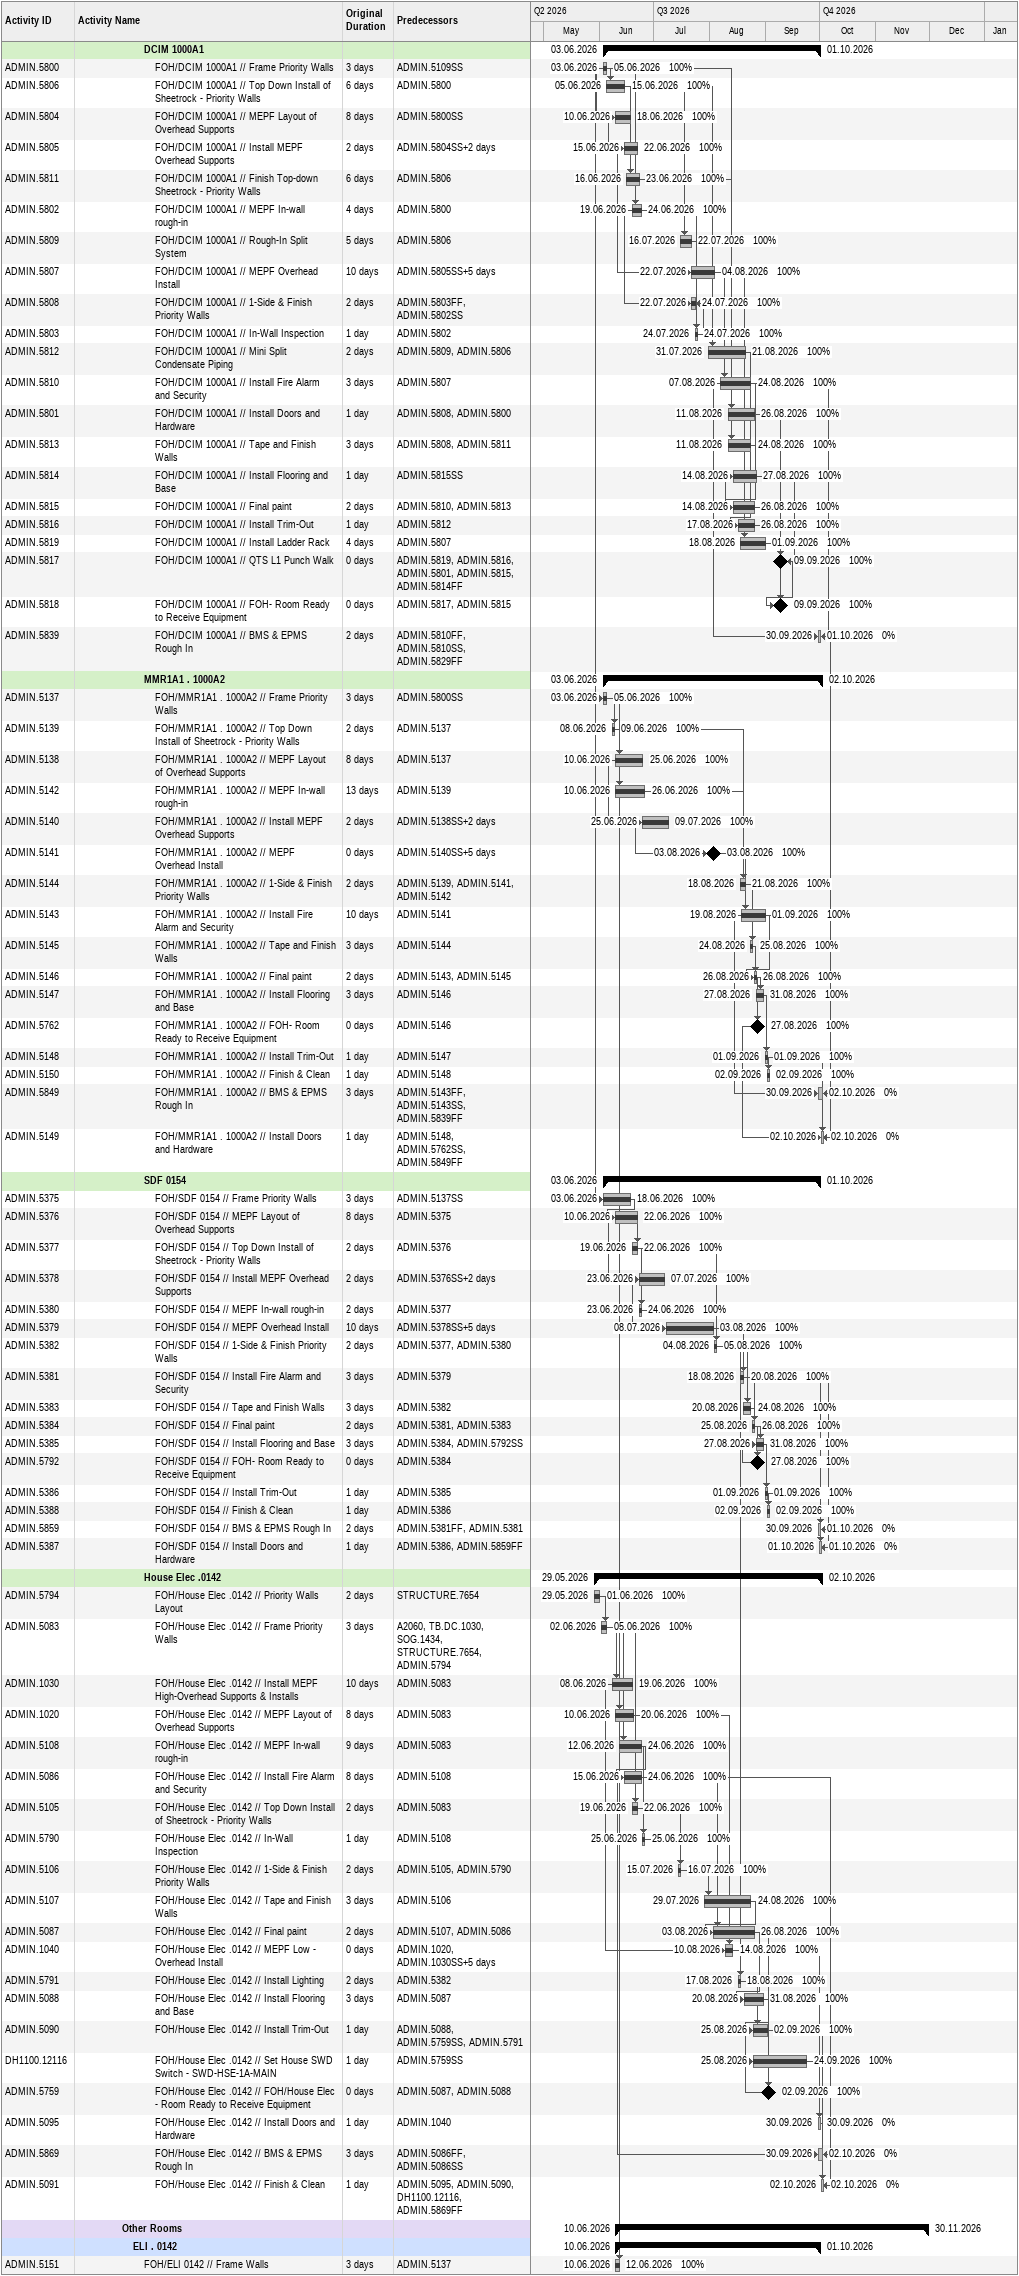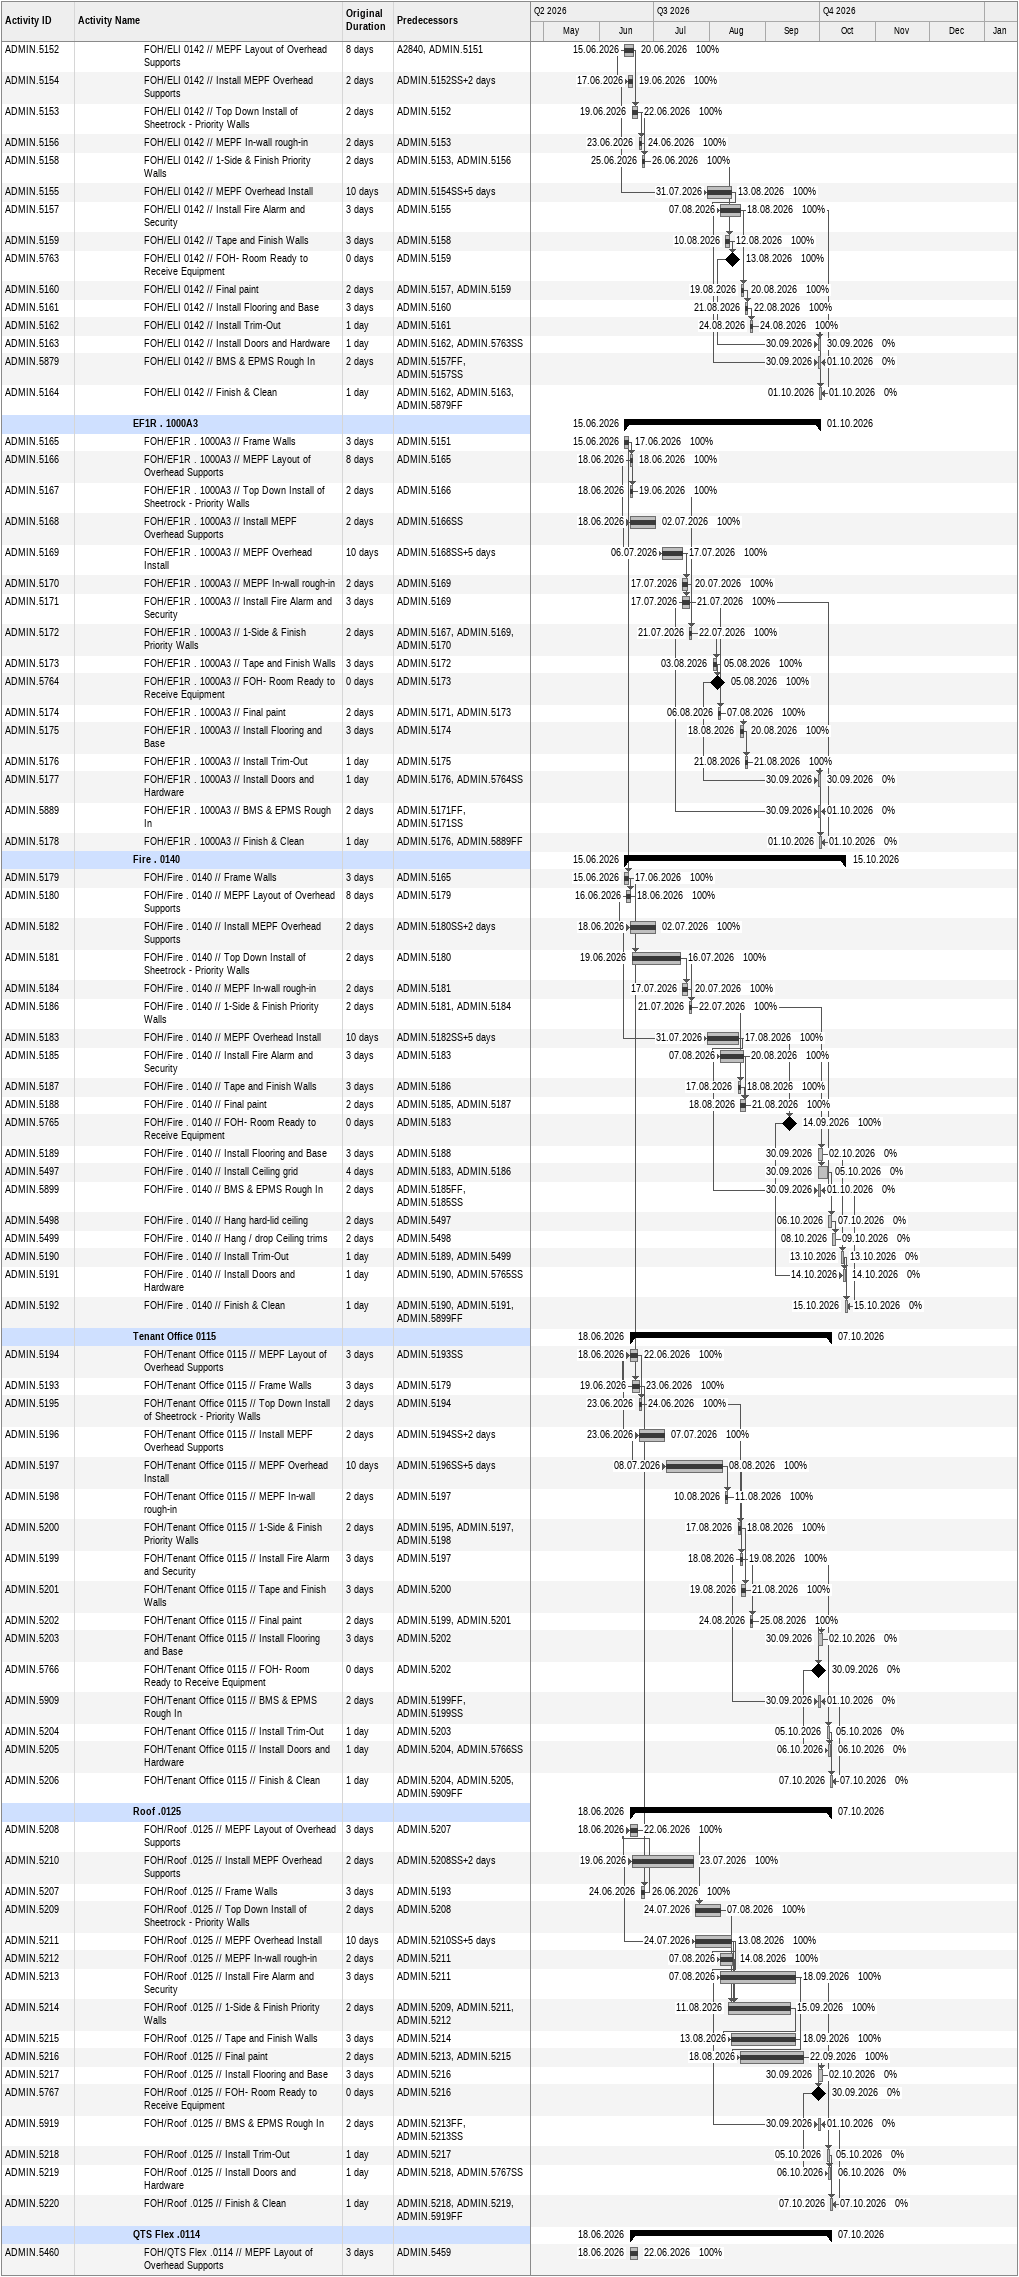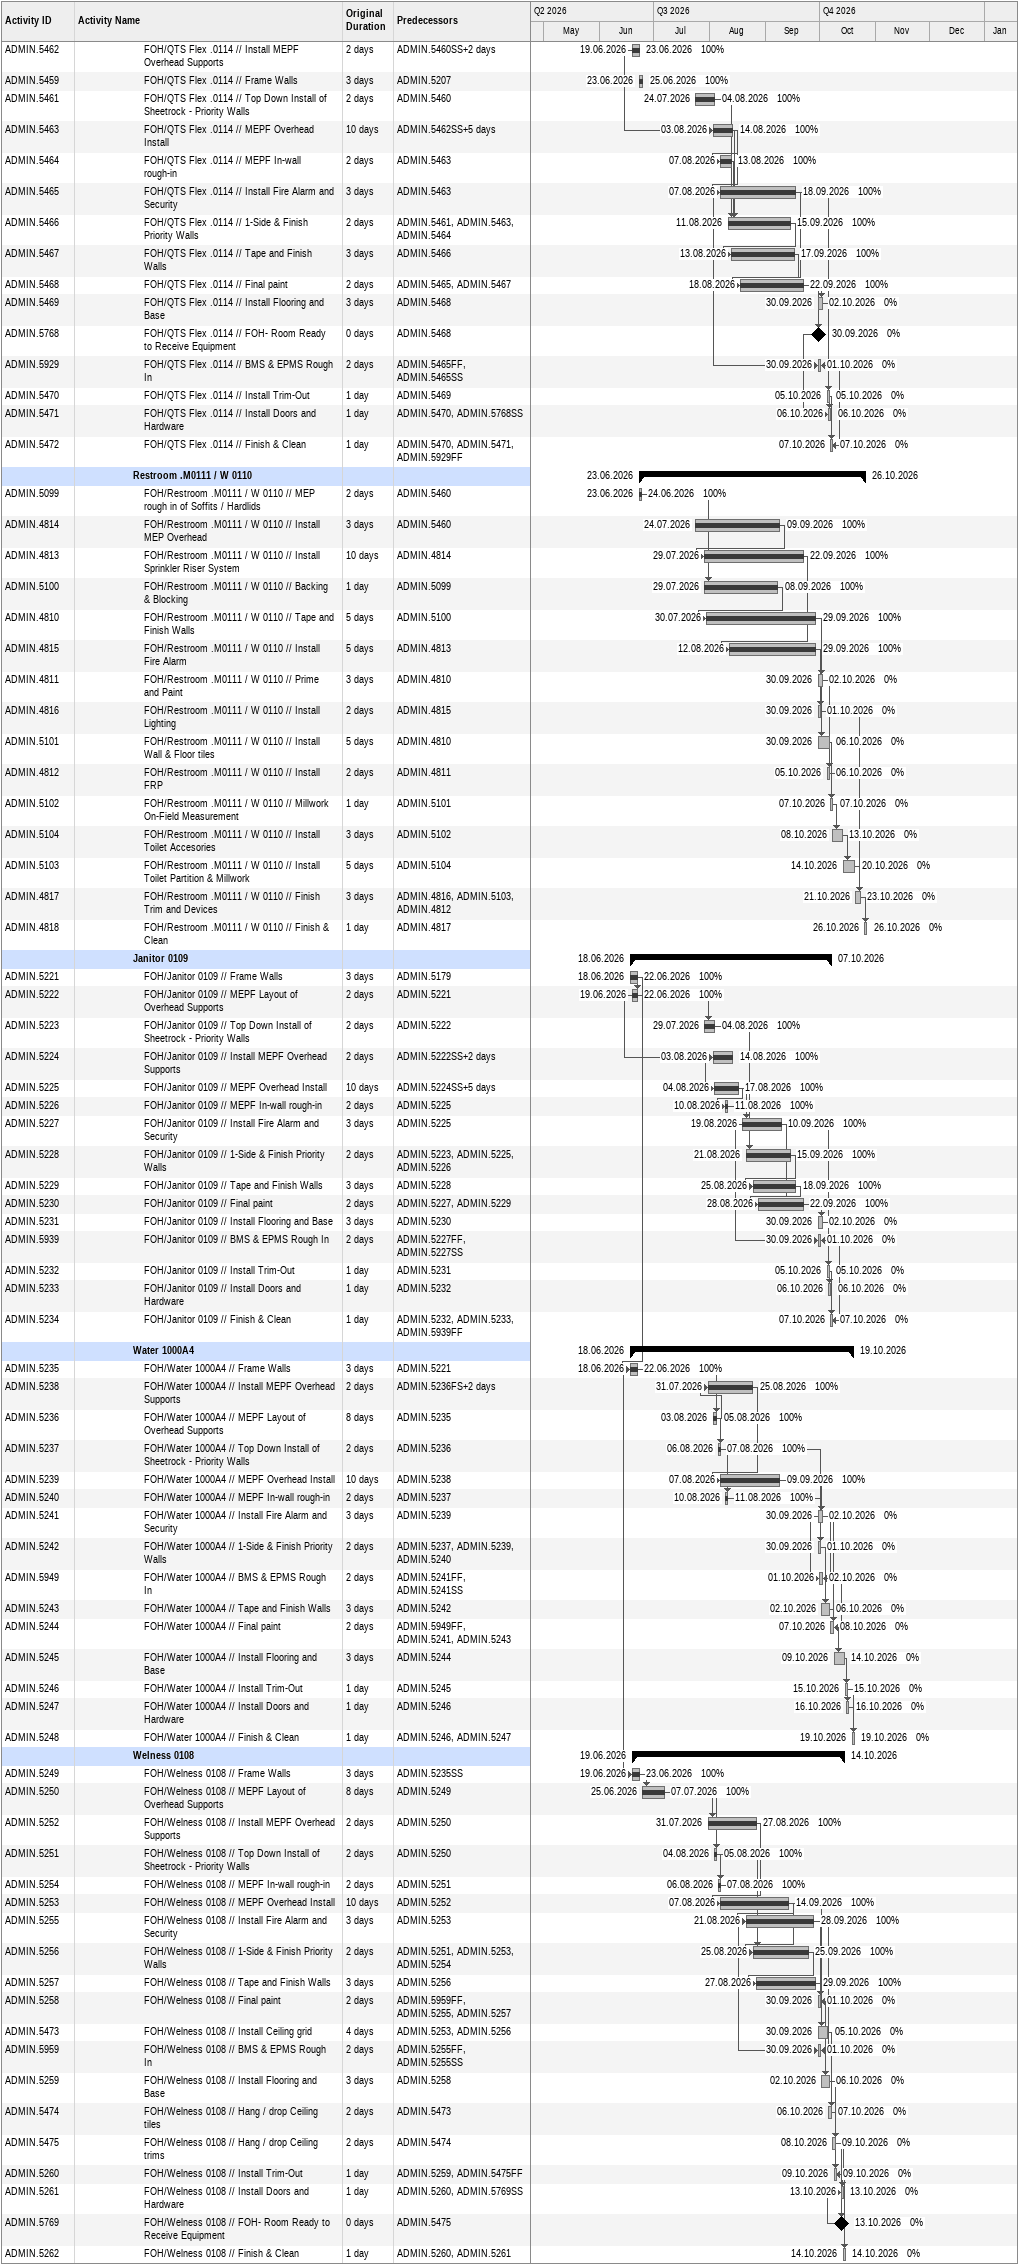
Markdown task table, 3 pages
| ID | Level | Task | Original duration | Start | Finish | Predecessors | % complete |
|---|---|---|---|---|---|---|---|
|  | 7 | **DCIM 1000A1** |  | 2026-06-03 | 2026-10-01 |  |  |
| ADMIN.5800 | 8 | FOH/DCIM 1000A1 // Frame Priority Walls | 3d | 2026-06-03 | 2026-06-05 | ADMIN.5109SS | 100 |
| ADMIN.5806 | 8 | FOH/DCIM 1000A1 // Top Down Install of Sheetrock - Priority Walls | 6d | 2026-06-05 | 2026-06-15 | ADMIN.5800 | 100 |
| ADMIN.5804 | 8 | FOH/DCIM 1000A1 // MEPF Layout of Overhead Supports | 8d | 2026-06-10 | 2026-06-18 | ADMIN.5800SS | 100 |
| ADMIN.5805 | 8 | FOH/DCIM 1000A1 // Install MEPF Overhead Supports | 2d | 2026-06-15 | 2026-06-22 | ADMIN.5804SS+2d | 100 |
| ADMIN.5811 | 8 | FOH/DCIM 1000A1 // Finish Top-down Sheetrock - Priority Walls | 6d | 2026-06-16 | 2026-06-23 | ADMIN.5806 | 100 |
| ADMIN.5802 | 8 | FOH/DCIM 1000A1 // MEPF In-wall rough-in | 4d | 2026-06-19 | 2026-06-24 | ADMIN.5800 | 100 |
| ADMIN.5809 | 8 | FOH/DCIM 1000A1 // Rough-In Split System | 5d | 2026-07-16 | 2026-07-22 | ADMIN.5806 | 100 |
| ADMIN.5807 | 8 | FOH/DCIM 1000A1 // MEPF Overhead Install | 10d | 2026-07-22 | 2026-08-04 | ADMIN.5805SS+5d | 100 |
| ADMIN.5808 | 8 | FOH/DCIM 1000A1 // 1-Side & Finish Priority Walls | 2d | 2026-07-22 | 2026-07-24 | ADMIN.5803FF, ADMIN.5802SS | 100 |
| ADMIN.5803 | 8 | FOH/DCIM 1000A1 // In-Wall Inspection | 1d | 2026-07-24 | 2026-07-24 | ADMIN.5802 | 100 |
| ADMIN.5812 | 8 | FOH/DCIM 1000A1 // Mini Split Condensate Piping | 2d | 2026-07-31 | 2026-08-21 | ADMIN.5809, ADMIN.5806 | 100 |
| ADMIN.5810 | 8 | FOH/DCIM 1000A1 // Install Fire Alarm and Security | 3d | 2026-08-07 | 2026-08-24 | ADMIN.5807 | 100 |
| ADMIN.5801 | 8 | FOH/DCIM 1000A1 // Install Doors and Hardware | 1d | 2026-08-11 | 2026-08-26 | ADMIN.5808, ADMIN.5800 | 100 |
| ADMIN.5813 | 8 | FOH/DCIM 1000A1 // Tape and Finish Walls | 3d | 2026-08-11 | 2026-08-24 | ADMIN.5808, ADMIN.5811 | 100 |
| ADMIN.5814 | 8 | FOH/DCIM 1000A1 // Install Flooring and Base | 1d | 2026-08-14 | 2026-08-27 | ADMIN.5815SS | 100 |
| ADMIN.5815 | 8 | FOH/DCIM 1000A1 // Final paint | 2d | 2026-08-14 | 2026-08-26 | ADMIN.5810, ADMIN.5813 | 100 |
| ADMIN.5816 | 8 | FOH/DCIM 1000A1 // Install Trim-Out | 1d | 2026-08-17 | 2026-08-26 | ADMIN.5812 | 100 |
| ADMIN.5819 | 8 | FOH/DCIM 1000A1 // Install Ladder Rack | 4d | 2026-08-18 | 2026-09-01 | ADMIN.5807 | 100 |
| ADMIN.5817 | 8 | FOH/DCIM 1000A1 // QTS L1 Punch Walk | 0d | 2026-09-09 | 2026-09-09 | ADMIN.5819, ADMIN.5816, ADMIN.5801, ADMIN.5815, ADMIN.5814FF | 100 |
| ADMIN.5818 | 8 | FOH/DCIM 1000A1 // FOH- Room Ready to Receive Equipment | 0d | 2026-09-09 | 2026-09-09 | ADMIN.5817, ADMIN.5815 | 100 |
| ADMIN.5839 | 8 | FOH/DCIM 1000A1 // BMS & EPMS Rough In | 2d | 2026-09-30 | 2026-10-01 | ADMIN.5810FF, ADMIN.5810SS, ADMIN.5829FF | 0 |
|  | 7 | **MMR1A1 . 1000A2** |  | 2026-06-03 | 2026-10-02 |  |  |
| ADMIN.5137 | 8 | FOH/MMR1A1 . 1000A2 // Frame Priority Walls | 3d | 2026-06-03 | 2026-06-05 | ADMIN.5800SS | 100 |
| ADMIN.5139 | 8 | FOH/MMR1A1 . 1000A2 // Top Down Install of Sheetrock - Priority Walls | 2d | 2026-06-08 | 2026-06-09 | ADMIN.5137 | 100 |
| ADMIN.5138 | 8 | FOH/MMR1A1 . 1000A2 // MEPF Layout of Overhead Supports | 8d | 2026-06-10 | 2026-06-25 | ADMIN.5137 | 100 |
| ADMIN.5142 | 8 | FOH/MMR1A1 . 1000A2 // MEPF In-wall rough-in | 13d | 2026-06-10 | 2026-06-26 | ADMIN.5139 | 100 |
| ADMIN.5140 | 8 | FOH/MMR1A1 . 1000A2 // Install MEPF Overhead Supports | 2d | 2026-06-25 | 2026-07-09 | ADMIN.5138SS+2d | 100 |
| ADMIN.5141 | 8 | FOH/MMR1A1 . 1000A2 // MEPF Overhead Install | 0d | 2026-08-03 | 2026-08-03 | ADMIN.5140SS+5d | 100 |
| ADMIN.5144 | 8 | FOH/MMR1A1 . 1000A2 // 1-Side & Finish Priority Walls | 2d | 2026-08-18 | 2026-08-21 | ADMIN.5139, ADMIN.5141, ADMIN.5142 | 100 |
| ADMIN.5143 | 8 | FOH/MMR1A1 . 1000A2 // Install Fire Alarm and Security | 10d | 2026-08-19 | 2026-09-01 | ADMIN.5141 | 100 |
| ADMIN.5145 | 8 | FOH/MMR1A1 . 1000A2 // Tape and Finish Walls | 3d | 2026-08-24 | 2026-08-25 | ADMIN.5144 | 100 |
| ADMIN.5146 | 8 | FOH/MMR1A1 . 1000A2 // Final paint | 2d | 2026-08-26 | 2026-08-26 | ADMIN.5143, ADMIN.5145 | 100 |
| ADMIN.5147 | 8 | FOH/MMR1A1 . 1000A2 // Install Flooring and Base | 3d | 2026-08-27 | 2026-08-31 | ADMIN.5146 | 100 |
| ADMIN.5762 | 8 | FOH/MMR1A1 . 1000A2 // FOH- Room Ready to Receive Equipment | 0d | 2026-08-27 | 2026-08-27 | ADMIN.5146 | 100 |
| ADMIN.5148 | 8 | FOH/MMR1A1 . 1000A2 // Install Trim-Out | 1d | 2026-09-01 | 2026-09-01 | ADMIN.5147 | 100 |
| ADMIN.5150 | 8 | FOH/MMR1A1 . 1000A2 // Finish & Clean | 1d | 2026-09-02 | 2026-09-02 | ADMIN.5148 | 100 |
| ADMIN.5849 | 8 | FOH/MMR1A1 . 1000A2 // BMS & EPMS Rough In | 3d | 2026-09-30 | 2026-10-02 | ADMIN.5143FF, ADMIN.5143SS, ADMIN.5839FF | 0 |
| ADMIN.5149 | 8 | FOH/MMR1A1 . 1000A2 // Install Doors and Hardware | 1d | 2026-10-02 | 2026-10-02 | ADMIN.5148, ADMIN.5762SS, ADMIN.5849FF | 0 |
|  | 7 | **SDF 0154** |  | 2026-06-03 | 2026-10-01 |  |  |
| ADMIN.5375 | 8 | FOH/SDF 0154 // Frame Priority Walls | 3d | 2026-06-03 | 2026-06-18 | ADMIN.5137SS | 100 |
| ADMIN.5376 | 8 | FOH/SDF 0154 // MEPF Layout of Overhead Supports | 8d | 2026-06-10 | 2026-06-22 | ADMIN.5375 | 100 |
| ADMIN.5377 | 8 | FOH/SDF 0154 // Top Down Install of Sheetrock - Priority Walls | 2d | 2026-06-19 | 2026-06-22 | ADMIN.5376 | 100 |
| ADMIN.5378 | 8 | FOH/SDF 0154 // Install MEPF Overhead Supports | 2d | 2026-06-23 | 2026-07-07 | ADMIN.5376SS+2d | 100 |
| ADMIN.5380 | 8 | FOH/SDF 0154 // MEPF In-wall rough-in | 2d | 2026-06-23 | 2026-06-24 | ADMIN.5377 | 100 |
| ADMIN.5379 | 8 | FOH/SDF 0154 // MEPF Overhead Install | 10d | 2026-07-08 | 2026-08-03 | ADMIN.5378SS+5d | 100 |
| ADMIN.5382 | 8 | FOH/SDF 0154 // 1-Side & Finish Priority Walls | 2d | 2026-08-04 | 2026-08-05 | ADMIN.5377, ADMIN.5380 | 100 |
| ADMIN.5381 | 8 | FOH/SDF 0154 // Install Fire Alarm and Security | 3d | 2026-08-18 | 2026-08-20 | ADMIN.5379 | 100 |
| ADMIN.5383 | 8 | FOH/SDF 0154 // Tape and Finish Walls | 3d | 2026-08-20 | 2026-08-24 | ADMIN.5382 | 100 |
| ADMIN.5384 | 8 | FOH/SDF 0154 // Final paint | 2d | 2026-08-25 | 2026-08-26 | ADMIN.5381, ADMIN.5383 | 100 |
| ADMIN.5385 | 8 | FOH/SDF 0154 // Install Flooring and Base | 3d | 2026-08-27 | 2026-08-31 | ADMIN.5384, ADMIN.5792SS | 100 |
| ADMIN.5792 | 8 | FOH/SDF 0154 // FOH- Room Ready to Receive Equipment | 0d | 2026-08-27 | 2026-08-27 | ADMIN.5384 | 100 |
| ADMIN.5386 | 8 | FOH/SDF 0154 // Install Trim-Out | 1d | 2026-09-01 | 2026-09-01 | ADMIN.5385 | 100 |
| ADMIN.5388 | 8 | FOH/SDF 0154 // Finish & Clean | 1d | 2026-09-02 | 2026-09-02 | ADMIN.5386 | 100 |
| ADMIN.5859 | 8 | FOH/SDF 0154 // BMS & EPMS Rough In | 2d | 2026-09-30 | 2026-10-01 | ADMIN.5381FF, ADMIN.5381 | 0 |
| ADMIN.5387 | 8 | FOH/SDF 0154 // Install Doors and Hardware | 1d | 2026-10-01 | 2026-10-01 | ADMIN.5386, ADMIN.5859FF | 0 |
|  | 7 | **House Elec .0142** |  | 2026-05-29 | 2026-10-02 |  |  |
| ADMIN.5794 | 8 | FOH/House Elec .0142 // Priority Walls Layout | 2d | 2026-05-29 | 2026-06-01 | STRUCTURE.7654 | 100 |
| ADMIN.5083 | 8 | FOH/House Elec .0142 // Frame Priority Walls | 3d | 2026-06-02 | 2026-06-05 | A2060, TB.DC.1030, SOG.1434, STRUCTURE.7654, ADMIN.5794 | 100 |
| ADMIN.1030 | 8 | FOH/House Elec .0142 // Install MEPF High-Overhead Supports & Installs | 10d | 2026-06-08 | 2026-06-19 | ADMIN.5083 | 100 |
| ADMIN.1020 | 8 | FOH/House Elec .0142 // MEPF Layout of Overhead Supports | 8d | 2026-06-10 | 2026-06-20 | ADMIN.5083 | 100 |
| ADMIN.5108 | 8 | FOH/House Elec .0142 // MEPF In-wall rough-in | 9d | 2026-06-12 | 2026-06-24 | ADMIN.5083 | 100 |
| ADMIN.5086 | 8 | FOH/House Elec .0142 // Install Fire Alarm and Security | 8d | 2026-06-15 | 2026-06-24 | ADMIN.5108 | 100 |
| ADMIN.5105 | 8 | FOH/House Elec .0142 // Top Down Install of Sheetrock - Priority Walls | 2d | 2026-06-19 | 2026-06-22 | ADMIN.5083 | 100 |
| ADMIN.5790 | 8 | FOH/House Elec .0142 // In-Wall Inspection | 1d | 2026-06-25 | 2026-06-25 | ADMIN.5108 | 100 |
| ADMIN.5106 | 8 | FOH/House Elec .0142 // 1-Side & Finish Priority Walls | 2d | 2026-07-15 | 2026-07-16 | ADMIN.5105, ADMIN.5790 | 100 |
| ADMIN.5107 | 8 | FOH/House Elec .0142 // Tape and Finish Walls | 3d | 2026-07-29 | 2026-08-24 | ADMIN.5106 | 100 |
| ADMIN.5087 | 8 | FOH/House Elec .0142 // Final paint | 2d | 2026-08-03 | 2026-08-26 | ADMIN.5107, ADMIN.5086 | 100 |
| ADMIN.1040 | 8 | FOH/House Elec .0142 // MEPF Low - Overhead Install | 0d | 2026-08-10 | 2026-08-14 | ADMIN.1020, ADMIN.1030SS+5d | 100 |
| ADMIN.5791 | 8 | FOH/House Elec .0142 // Install Lighting | 2d | 2026-08-17 | 2026-08-18 | ADMIN.5382 | 100 |
| ADMIN.5088 | 8 | FOH/House Elec .0142 // Install Flooring and Base | 3d | 2026-08-20 | 2026-08-31 | ADMIN.5087 | 100 |
| ADMIN.5090 | 8 | FOH/House Elec .0142 // Install Trim-Out | 1d | 2026-08-25 | 2026-09-02 | ADMIN.5088, ADMIN.5759SS, ADMIN.5791 | 100 |
| DH1100.12116 | 8 | FOH/House Elec .0142 // Set House SWD Switch - SWD-HSE-1A-MAIN | 1d | 2026-08-25 | 2026-09-24 | ADMIN.5759SS | 100 |
| ADMIN.5759 | 8 | FOH/House Elec .0142 // FOH/House Elec - Room Ready to Receive Equipment | 0d | 2026-09-02 | 2026-09-02 | ADMIN.5087, ADMIN.5088 | 100 |
| ADMIN.5095 | 8 | FOH/House Elec .0142 // Install Doors and Hardware | 1d | 2026-09-30 | 2026-09-30 | ADMIN.1040 | 0 |
| ADMIN.5869 | 8 | FOH/House Elec .0142 // BMS & EPMS Rough In | 3d | 2026-09-30 | 2026-10-02 | ADMIN.5086FF, ADMIN.5086SS | 0 |
| ADMIN.5091 | 8 | FOH/House Elec .0142 // Finish & Clean | 1d | 2026-10-02 | 2026-10-02 | ADMIN.5095, ADMIN.5090, DH1100.12116, ADMIN.5869FF | 0 |
|  | 5 | **Other Rooms** |  | 2026-06-10 | 2026-11-30 |  |  |
|  | 6 | **ELI . 0142** |  | 2026-06-10 | 2026-10-01 |  |  |
| ADMIN.5151 | 7 | FOH/ELI 0142 // Frame Walls | 3d | 2026-06-10 | 2026-06-12 | ADMIN.5137 | 100 |
| ADMIN.5152 | 7 | FOH/ELI 0142 // MEPF Layout of Overhead Supports | 8d | 2026-06-15 | 2026-06-20 | A2840, ADMIN.5151 | 100 |
| ADMIN.5154 | 7 | FOH/ELI 0142 // Install MEPF Overhead Supports | 2d | 2026-06-17 | 2026-06-19 | ADMIN.5152SS+2d | 100 |
| ADMIN.5153 | 7 | FOH/ELI 0142 // Top Down Install of Sheetrock - Priority Walls | 2d | 2026-06-19 | 2026-06-22 | ADMIN.5152 | 100 |
| ADMIN.5156 | 7 | FOH/ELI 0142 // MEPF In-wall rough-in | 2d | 2026-06-23 | 2026-06-24 | ADMIN.5153 | 100 |
| ADMIN.5158 | 7 | FOH/ELI 0142 // 1-Side & Finish Priority Walls | 2d | 2026-06-25 | 2026-06-26 | ADMIN.5153, ADMIN.5156 | 100 |
| ADMIN.5155 | 7 | FOH/ELI 0142 // MEPF Overhead Install | 10d | 2026-07-31 | 2026-08-13 | ADMIN.5154SS+5d | 100 |
| ADMIN.5157 | 7 | FOH/ELI 0142 // Install Fire Alarm and Security | 3d | 2026-08-07 | 2026-08-18 | ADMIN.5155 | 100 |
| ADMIN.5159 | 7 | FOH/ELI 0142 // Tape and Finish Walls | 3d | 2026-08-10 | 2026-08-12 | ADMIN.5158 | 100 |
| ADMIN.5763 | 7 | FOH/ELI 0142 // FOH- Room Ready to Receive Equipment | 0d | 2026-08-13 | 2026-08-13 | ADMIN.5159 | 100 |
| ADMIN.5160 | 7 | FOH/ELI 0142 // Final paint | 2d | 2026-08-19 | 2026-08-20 | ADMIN.5157, ADMIN.5159 | 100 |
| ADMIN.5161 | 7 | FOH/ELI 0142 // Install Flooring and Base | 3d | 2026-08-21 | 2026-08-22 | ADMIN.5160 | 100 |
| ADMIN.5162 | 7 | FOH/ELI 0142 // Install Trim-Out | 1d | 2026-08-24 | 2026-08-24 | ADMIN.5161 | 100 |
| ADMIN.5163 | 7 | FOH/ELI 0142 // Install Doors and Hardware | 1d | 2026-09-30 | 2026-09-30 | ADMIN.5162, ADMIN.5763SS | 0 |
| ADMIN.5879 | 7 | FOH/ELI 0142 // BMS & EPMS Rough In | 2d | 2026-09-30 | 2026-10-01 | ADMIN.5157FF, ADMIN.5157SS | 0 |
| ADMIN.5164 | 7 | FOH/ELI 0142 // Finish & Clean | 1d | 2026-10-01 | 2026-10-01 | ADMIN.5162, ADMIN.5163, ADMIN.5879FF | 0 |
|  | 6 | **EF1R . 1000A3** |  | 2026-06-15 | 2026-10-01 |  |  |
| ADMIN.5165 | 7 | FOH/EF1R . 1000A3 // Frame Walls | 3d | 2026-06-15 | 2026-06-17 | ADMIN.5151 | 100 |
| ADMIN.5166 | 7 | FOH/EF1R . 1000A3 // MEPF Layout of Overhead Supports | 8d | 2026-06-18 | 2026-06-18 | ADMIN.5165 | 100 |
| ADMIN.5167 | 7 | FOH/EF1R . 1000A3 // Top Down Install of Sheetrock - Priority Walls | 2d | 2026-06-18 | 2026-06-19 | ADMIN.5166 | 100 |
| ADMIN.5168 | 7 | FOH/EF1R . 1000A3 // Install MEPF Overhead Supports | 2d | 2026-06-18 | 2026-07-02 | ADMIN.5166SS | 100 |
| ADMIN.5169 | 7 | FOH/EF1R . 1000A3 // MEPF Overhead Install | 10d | 2026-07-06 | 2026-07-17 | ADMIN.5168SS+5d | 100 |
| ADMIN.5170 | 7 | FOH/EF1R . 1000A3 // MEPF In-wall rough-in | 2d | 2026-07-17 | 2026-07-20 | ADMIN.5169 | 100 |
| ADMIN.5171 | 7 | FOH/EF1R . 1000A3 // Install Fire Alarm and Security | 3d | 2026-07-17 | 2026-07-21 | ADMIN.5169 | 100 |
| ADMIN.5172 | 7 | FOH/EF1R . 1000A3 // 1-Side & Finish Priority Walls | 2d | 2026-07-21 | 2026-07-22 | ADMIN.5167, ADMIN.5169, ADMIN.5170 | 100 |
| ADMIN.5173 | 7 | FOH/EF1R . 1000A3 // Tape and Finish Walls | 3d | 2026-08-03 | 2026-08-05 | ADMIN.5172 | 100 |
| ADMIN.5764 | 7 | FOH/EF1R . 1000A3 // FOH- Room Ready to Receive Equipment | 0d | 2026-08-05 | 2026-08-05 | ADMIN.5173 | 100 |
| ADMIN.5174 | 7 | FOH/EF1R . 1000A3 // Final paint | 2d | 2026-08-06 | 2026-08-07 | ADMIN.5171, ADMIN.5173 | 100 |
| ADMIN.5175 | 7 | FOH/EF1R . 1000A3 // Install Flooring and Base | 3d | 2026-08-18 | 2026-08-20 | ADMIN.5174 | 100 |
| ADMIN.5176 | 7 | FOH/EF1R . 1000A3 // Install Trim-Out | 1d | 2026-08-21 | 2026-08-21 | ADMIN.5175 | 100 |
| ADMIN.5177 | 7 | FOH/EF1R . 1000A3 // Install Doors and Hardware | 1d | 2026-09-30 | 2026-09-30 | ADMIN.5176, ADMIN.5764SS | 0 |
| ADMIN.5889 | 7 | FOH/EF1R . 1000A3 // BMS & EPMS Rough In | 2d | 2026-09-30 | 2026-10-01 | ADMIN.5171FF, ADMIN.5171SS | 0 |
| ADMIN.5178 | 7 | FOH/EF1R . 1000A3 // Finish & Clean | 1d | 2026-10-01 | 2026-10-01 | ADMIN.5176, ADMIN.5889FF | 0 |
|  | 6 | **Fire . 0140** |  | 2026-06-15 | 2026-10-15 |  |  |
| ADMIN.5179 | 7 | FOH/Fire . 0140 // Frame Walls | 3d | 2026-06-15 | 2026-06-17 | ADMIN.5165 | 100 |
| ADMIN.5180 | 7 | FOH/Fire . 0140 // MEPF Layout of Overhead Supports | 8d | 2026-06-16 | 2026-06-18 | ADMIN.5179 | 100 |
| ADMIN.5182 | 7 | FOH/Fire . 0140 // Install MEPF Overhead Supports | 2d | 2026-06-18 | 2026-07-02 | ADMIN.5180SS+2d | 100 |
| ADMIN.5181 | 7 | FOH/Fire . 0140 // Top Down Install of Sheetrock - Priority Walls | 2d | 2026-06-19 | 2026-07-16 | ADMIN.5180 | 100 |
| ADMIN.5184 | 7 | FOH/Fire . 0140 // MEPF In-wall rough-in | 2d | 2026-07-17 | 2026-07-20 | ADMIN.5181 | 100 |
| ADMIN.5186 | 7 | FOH/Fire . 0140 // 1-Side & Finish Priority Walls | 2d | 2026-07-21 | 2026-07-22 | ADMIN.5181, ADMIN.5184 | 100 |
| ADMIN.5183 | 7 | FOH/Fire . 0140 // MEPF Overhead Install | 10d | 2026-07-31 | 2026-08-17 | ADMIN.5182SS+5d | 100 |
| ADMIN.5185 | 7 | FOH/Fire . 0140 // Install Fire Alarm and Security | 3d | 2026-08-07 | 2026-08-20 | ADMIN.5183 | 100 |
| ADMIN.5187 | 7 | FOH/Fire . 0140 // Tape and Finish Walls | 3d | 2026-08-17 | 2026-08-18 | ADMIN.5186 | 100 |
| ADMIN.5188 | 7 | FOH/Fire . 0140 // Final paint | 2d | 2026-08-18 | 2026-08-21 | ADMIN.5185, ADMIN.5187 | 100 |
| ADMIN.5765 | 7 | FOH/Fire . 0140 // FOH- Room Ready to Receive Equipment | 0d | 2026-09-14 | 2026-09-14 | ADMIN.5183 | 100 |
| ADMIN.5189 | 7 | FOH/Fire . 0140 // Install Flooring and Base | 3d | 2026-09-30 | 2026-10-02 | ADMIN.5188 | 0 |
| ADMIN.5497 | 7 | FOH/Fire . 0140 // Install Ceiling grid | 4d | 2026-09-30 | 2026-10-05 | ADMIN.5183, ADMIN.5186 | 0 |
| ADMIN.5899 | 7 | FOH/Fire . 0140 // BMS & EPMS Rough In | 2d | 2026-09-30 | 2026-10-01 | ADMIN.5185FF, ADMIN.5185SS | 0 |
| ADMIN.5498 | 7 | FOH/Fire . 0140 // Hang hard-lid ceiling | 2d | 2026-10-06 | 2026-10-07 | ADMIN.5497 | 0 |
| ADMIN.5499 | 7 | FOH/Fire . 0140 // Hang / drop Ceiling trims | 2d | 2026-10-08 | 2026-10-09 | ADMIN.5498 | 0 |
| ADMIN.5190 | 7 | FOH/Fire . 0140 // Install Trim-Out | 1d | 2026-10-13 | 2026-10-13 | ADMIN.5189, ADMIN.5499 | 0 |
| ADMIN.5191 | 7 | FOH/Fire . 0140 // Install Doors and Hardware | 1d | 2026-10-14 | 2026-10-14 | ADMIN.5190, ADMIN.5765SS | 0 |
| ADMIN.5192 | 7 | FOH/Fire . 0140 // Finish & Clean | 1d | 2026-10-15 | 2026-10-15 | ADMIN.5190, ADMIN.5191, ADMIN.5899FF | 0 |
|  | 6 | **Tenant Office 0115** |  | 2026-06-18 | 2026-10-07 |  |  |
| ADMIN.5194 | 7 | FOH/Tenant Office 0115 // MEPF Layout of Overhead Supports | 3d | 2026-06-18 | 2026-06-22 | ADMIN.5193SS | 100 |
| ADMIN.5193 | 7 | FOH/Tenant Office 0115 // Frame Walls | 3d | 2026-06-19 | 2026-06-23 | ADMIN.5179 | 100 |
| ADMIN.5195 | 7 | FOH/Tenant Office 0115 // Top Down Install of Sheetrock - Priority Walls | 2d | 2026-06-23 | 2026-06-24 | ADMIN.5194 | 100 |
| ADMIN.5196 | 7 | FOH/Tenant Office 0115 // Install MEPF Overhead Supports | 2d | 2026-06-23 | 2026-07-07 | ADMIN.5194SS+2d | 100 |
| ADMIN.5197 | 7 | FOH/Tenant Office 0115 // MEPF Overhead Install | 10d | 2026-07-08 | 2026-08-08 | ADMIN.5196SS+5d | 100 |
| ADMIN.5198 | 7 | FOH/Tenant Office 0115 // MEPF In-wall rough-in | 2d | 2026-08-10 | 2026-08-11 | ADMIN.5197 | 100 |
| ADMIN.5200 | 7 | FOH/Tenant Office 0115 // 1-Side & Finish Priority Walls | 2d | 2026-08-17 | 2026-08-18 | ADMIN.5195, ADMIN.5197, ADMIN.5198 | 100 |
| ADMIN.5199 | 7 | FOH/Tenant Office 0115 // Install Fire Alarm and Security | 3d | 2026-08-18 | 2026-08-19 | ADMIN.5197 | 100 |
| ADMIN.5201 | 7 | FOH/Tenant Office 0115 // Tape and Finish Walls | 3d | 2026-08-19 | 2026-08-21 | ADMIN.5200 | 100 |
| ADMIN.5202 | 7 | FOH/Tenant Office 0115 // Final paint | 2d | 2026-08-24 | 2026-08-25 | ADMIN.5199, ADMIN.5201 | 100 |
| ADMIN.5203 | 7 | FOH/Tenant Office 0115 // Install Flooring and Base | 3d | 2026-09-30 | 2026-10-02 | ADMIN.5202 | 0 |
| ADMIN.5766 | 7 | FOH/Tenant Office 0115 // FOH- Room Ready to Receive Equipment | 0d | 2026-09-30 | 2026-09-30 | ADMIN.5202 | 0 |
| ADMIN.5909 | 7 | FOH/Tenant Office 0115 // BMS & EPMS Rough In | 2d | 2026-09-30 | 2026-10-01 | ADMIN.5199FF, ADMIN.5199SS | 0 |
| ADMIN.5204 | 7 | FOH/Tenant Office 0115 // Install Trim-Out | 1d | 2026-10-05 | 2026-10-05 | ADMIN.5203 | 0 |
| ADMIN.5205 | 7 | FOH/Tenant Office 0115 // Install Doors and Hardware | 1d | 2026-10-06 | 2026-10-06 | ADMIN.5204, ADMIN.5766SS | 0 |
| ADMIN.5206 | 7 | FOH/Tenant Office 0115 // Finish & Clean | 1d | 2026-10-07 | 2026-10-07 | ADMIN.5204, ADMIN.5205, ADMIN.5909FF | 0 |
|  | 6 | **Roof .0125** |  | 2026-06-18 | 2026-10-07 |  |  |
| ADMIN.5208 | 7 | FOH/Roof .0125 // MEPF Layout of Overhead Supports | 3d | 2026-06-18 | 2026-06-22 | ADMIN.5207 | 100 |
| ADMIN.5210 | 7 | FOH/Roof .0125 // Install MEPF Overhead Supports | 2d | 2026-06-19 | 2026-07-23 | ADMIN.5208SS+2d | 100 |
| ADMIN.5207 | 7 | FOH/Roof .0125 // Frame Walls | 3d | 2026-06-24 | 2026-06-26 | ADMIN.5193 | 100 |
| ADMIN.5209 | 7 | FOH/Roof .0125 // Top Down Install of Sheetrock - Priority Walls | 2d | 2026-07-24 | 2026-08-07 | ADMIN.5208 | 100 |
| ADMIN.5211 | 7 | FOH/Roof .0125 // MEPF Overhead Install | 10d | 2026-07-24 | 2026-08-13 | ADMIN.5210SS+5d | 100 |
| ADMIN.5212 | 7 | FOH/Roof .0125 // MEPF In-wall rough-in | 2d | 2026-08-07 | 2026-08-14 | ADMIN.5211 | 100 |
| ADMIN.5213 | 7 | FOH/Roof .0125 // Install Fire Alarm and Security | 3d | 2026-08-07 | 2026-09-18 | ADMIN.5211 | 100 |
| ADMIN.5214 | 7 | FOH/Roof .0125 // 1-Side & Finish Priority Walls | 2d | 2026-08-11 | 2026-09-15 | ADMIN.5209, ADMIN.5211, ADMIN.5212 | 100 |
| ADMIN.5215 | 7 | FOH/Roof .0125 // Tape and Finish Walls | 3d | 2026-08-13 | 2026-09-18 | ADMIN.5214 | 100 |
| ADMIN.5216 | 7 | FOH/Roof .0125 // Final paint | 2d | 2026-08-18 | 2026-09-22 | ADMIN.5213, ADMIN.5215 | 100 |
| ADMIN.5217 | 7 | FOH/Roof .0125 // Install Flooring and Base | 3d | 2026-09-30 | 2026-10-02 | ADMIN.5216 | 0 |
| ADMIN.5767 | 7 | FOH/Roof .0125 // FOH- Room Ready to Receive Equipment | 0d | 2026-09-30 | 2026-09-30 | ADMIN.5216 | 0 |
| ADMIN.5919 | 7 | FOH/Roof .0125 // BMS & EPMS Rough In | 2d | 2026-09-30 | 2026-10-01 | ADMIN.5213FF, ADMIN.5213SS | 0 |
| ADMIN.5218 | 7 | FOH/Roof .0125 // Install Trim-Out | 1d | 2026-10-05 | 2026-10-05 | ADMIN.5217 | 0 |
| ADMIN.5219 | 7 | FOH/Roof .0125 // Install Doors and Hardware | 1d | 2026-10-06 | 2026-10-06 | ADMIN.5218, ADMIN.5767SS | 0 |
| ADMIN.5220 | 7 | FOH/Roof .0125 // Finish & Clean | 1d | 2026-10-07 | 2026-10-07 | ADMIN.5218, ADMIN.5219, ADMIN.5919FF | 0 |
|  | 6 | **QTS Flex .0114** |  | 2026-06-18 | 2026-10-07 |  |  |
| ADMIN.5460 | 7 | FOH/QTS Flex .0114 // MEPF Layout of Overhead Supports | 3d | 2026-06-18 | 2026-06-22 | ADMIN.5459 | 100 |
| ADMIN.5462 | 7 | FOH/QTS Flex .0114 // Install MEPF Overhead Supports | 2d | 2026-06-19 | 2026-06-23 | ADMIN.5460SS+2d | 100 |
| ADMIN.5459 | 7 | FOH/QTS Flex .0114 // Frame Walls | 3d | 2026-06-23 | 2026-06-25 | ADMIN.5207 | 100 |
| ADMIN.5461 | 7 | FOH/QTS Flex .0114 // Top Down Install of Sheetrock - Priority Walls | 2d | 2026-07-24 | 2026-08-04 | ADMIN.5460 | 100 |
| ADMIN.5463 | 7 | FOH/QTS Flex .0114 // MEPF Overhead Install | 10d | 2026-08-03 | 2026-08-14 | ADMIN.5462SS+5d | 100 |
| ADMIN.5464 | 7 | FOH/QTS Flex .0114 // MEPF In-wall rough-in | 2d | 2026-08-07 | 2026-08-13 | ADMIN.5463 | 100 |
| ADMIN.5465 | 7 | FOH/QTS Flex .0114 // Install Fire Alarm and Security | 3d | 2026-08-07 | 2026-09-18 | ADMIN.5463 | 100 |
| ADMIN.5466 | 7 | FOH/QTS Flex .0114 // 1-Side & Finish Priority Walls | 2d | 2026-08-11 | 2026-09-15 | ADMIN.5461, ADMIN.5463, ADMIN.5464 | 100 |
| ADMIN.5467 | 7 | FOH/QTS Flex .0114 // Tape and Finish Walls | 3d | 2026-08-13 | 2026-09-17 | ADMIN.5466 | 100 |
| ADMIN.5468 | 7 | FOH/QTS Flex .0114 // Final paint | 2d | 2026-08-18 | 2026-09-22 | ADMIN.5465, ADMIN.5467 | 100 |
| ADMIN.5469 | 7 | FOH/QTS Flex .0114 // Install Flooring and Base | 3d | 2026-09-30 | 2026-10-02 | ADMIN.5468 | 0 |
| ADMIN.5768 | 7 | FOH/QTS Flex .0114 // FOH- Room Ready to Receive Equipment | 0d | 2026-09-30 | 2026-09-30 | ADMIN.5468 | 0 |
| ADMIN.5929 | 7 | FOH/QTS Flex .0114 // BMS & EPMS Rough In | 2d | 2026-09-30 | 2026-10-01 | ADMIN.5465FF, ADMIN.5465SS | 0 |
| ADMIN.5470 | 7 | FOH/QTS Flex .0114 // Install Trim-Out | 1d | 2026-10-05 | 2026-10-05 | ADMIN.5469 | 0 |
| ADMIN.5471 | 7 | FOH/QTS Flex .0114 // Install Doors and Hardware | 1d | 2026-10-06 | 2026-10-06 | ADMIN.5470, ADMIN.5768SS | 0 |
| ADMIN.5472 | 7 | FOH/QTS Flex .0114 // Finish & Clean | 1d | 2026-10-07 | 2026-10-07 | ADMIN.5470, ADMIN.5471, ADMIN.5929FF | 0 |
|  | 6 | **Restroom .M0111 / W 0110** |  | 2026-06-23 | 2026-10-26 |  |  |
| ADMIN.5099 | 7 | FOH/Restroom .M0111 / W 0110 // MEP rough in of Soffits / Hardlids | 2d | 2026-06-23 | 2026-06-24 | ADMIN.5460 | 100 |
| ADMIN.4814 | 7 | FOH/Restroom .M0111 / W 0110 // Install MEP Overhead | 3d | 2026-07-24 | 2026-09-09 | ADMIN.5460 | 100 |
| ADMIN.4813 | 7 | FOH/Restroom .M0111 / W 0110 // Install Sprinkler Riser System | 10d | 2026-07-29 | 2026-09-22 | ADMIN.4814 | 100 |
| ADMIN.5100 | 7 | FOH/Restroom .M0111 / W 0110 // Backing & Blocking | 1d | 2026-07-29 | 2026-09-08 | ADMIN.5099 | 100 |
| ADMIN.4810 | 7 | FOH/Restroom .M0111 / W 0110 // Tape and Finish Walls | 5d | 2026-07-30 | 2026-09-29 | ADMIN.5100 | 100 |
| ADMIN.4815 | 7 | FOH/Restroom .M0111 / W 0110 // Install Fire Alarm | 5d | 2026-08-12 | 2026-09-29 | ADMIN.4813 | 100 |
| ADMIN.4811 | 7 | FOH/Restroom .M0111 / W 0110 // Prime and Paint | 3d | 2026-09-30 | 2026-10-02 | ADMIN.4810 | 0 |
| ADMIN.4816 | 7 | FOH/Restroom .M0111 / W 0110 // Install Lighting | 2d | 2026-09-30 | 2026-10-01 | ADMIN.4815 | 0 |
| ADMIN.5101 | 7 | FOH/Restroom .M0111 / W 0110 // Install Wall & Floor tiles | 5d | 2026-09-30 | 2026-10-06 | ADMIN.4810 | 0 |
| ADMIN.4812 | 7 | FOH/Restroom .M0111 / W 0110 // Install FRP | 2d | 2026-10-05 | 2026-10-06 | ADMIN.4811 | 0 |
| ADMIN.5102 | 7 | FOH/Restroom .M0111 / W 0110 // Millwork On-Field Measurement | 1d | 2026-10-07 | 2026-10-07 | ADMIN.5101 | 0 |
| ADMIN.5104 | 7 | FOH/Restroom .M0111 / W 0110 // Install Toilet Accesories | 3d | 2026-10-08 | 2026-10-13 | ADMIN.5102 | 0 |
| ADMIN.5103 | 7 | FOH/Restroom .M0111 / W 0110 // Install Toilet Partition & Millwork | 5d | 2026-10-14 | 2026-10-20 | ADMIN.5104 | 0 |
| ADMIN.4817 | 7 | FOH/Restroom .M0111 / W 0110 // Finish Trim and Devices | 3d | 2026-10-21 | 2026-10-23 | ADMIN.4816, ADMIN.5103, ADMIN.4812 | 0 |
| ADMIN.4818 | 7 | FOH/Restroom .M0111 / W 0110 // Finish & Clean | 1d | 2026-10-26 | 2026-10-26 | ADMIN.4817 | 0 |
|  | 6 | **Janitor 0109** |  | 2026-06-18 | 2026-10-07 |  |  |
| ADMIN.5221 | 7 | FOH/Janitor 0109 // Frame Walls | 3d | 2026-06-18 | 2026-06-22 | ADMIN.5179 | 100 |
| ADMIN.5222 | 7 | FOH/Janitor 0109 // MEPF Layout of Overhead Supports | 2d | 2026-06-19 | 2026-06-22 | ADMIN.5221 | 100 |
| ADMIN.5223 | 7 | FOH/Janitor 0109 // Top Down Install of Sheetrock - Priority Walls | 2d | 2026-07-29 | 2026-08-04 | ADMIN.5222 | 100 |
| ADMIN.5224 | 7 | FOH/Janitor 0109 // Install MEPF Overhead Supports | 2d | 2026-08-03 | 2026-08-14 | ADMIN.5222SS+2d | 100 |
| ADMIN.5225 | 7 | FOH/Janitor 0109 // MEPF Overhead Install | 10d | 2026-08-04 | 2026-08-17 | ADMIN.5224SS+5d | 100 |
| ADMIN.5226 | 7 | FOH/Janitor 0109 // MEPF In-wall rough-in | 2d | 2026-08-10 | 2026-08-11 | ADMIN.5225 | 100 |
| ADMIN.5227 | 7 | FOH/Janitor 0109 // Install Fire Alarm and Security | 3d | 2026-08-19 | 2026-09-10 | ADMIN.5225 | 100 |
| ADMIN.5228 | 7 | FOH/Janitor 0109 // 1-Side & Finish Priority Walls | 2d | 2026-08-21 | 2026-09-15 | ADMIN.5223, ADMIN.5225, ADMIN.5226 | 100 |
| ADMIN.5229 | 7 | FOH/Janitor 0109 // Tape and Finish Walls | 3d | 2026-08-25 | 2026-09-18 | ADMIN.5228 | 100 |
| ADMIN.5230 | 7 | FOH/Janitor 0109 // Final paint | 2d | 2026-08-28 | 2026-09-22 | ADMIN.5227, ADMIN.5229 | 100 |
| ADMIN.5231 | 7 | FOH/Janitor 0109 // Install Flooring and Base | 3d | 2026-09-30 | 2026-10-02 | ADMIN.5230 | 0 |
| ADMIN.5939 | 7 | FOH/Janitor 0109 // BMS & EPMS Rough In | 2d | 2026-09-30 | 2026-10-01 | ADMIN.5227FF, ADMIN.5227SS | 0 |
| ADMIN.5232 | 7 | FOH/Janitor 0109 // Install Trim-Out | 1d | 2026-10-05 | 2026-10-05 | ADMIN.5231 | 0 |
| ADMIN.5233 | 7 | FOH/Janitor 0109 // Install Doors and Hardware | 1d | 2026-10-06 | 2026-10-06 | ADMIN.5232 | 0 |
| ADMIN.5234 | 7 | FOH/Janitor 0109 // Finish & Clean | 1d | 2026-10-07 | 2026-10-07 | ADMIN.5232, ADMIN.5233, ADMIN.5939FF | 0 |
|  | 6 | **Water 1000A4** |  | 2026-06-18 | 2026-10-19 |  |  |
| ADMIN.5235 | 7 | FOH/Water 1000A4 // Frame Walls | 3d | 2026-06-18 | 2026-06-22 | ADMIN.5221 | 100 |
| ADMIN.5238 | 7 | FOH/Water 1000A4 // Install MEPF Overhead Supports | 2d | 2026-07-31 | 2026-08-25 | ADMIN.5236FS+2d | 100 |
| ADMIN.5236 | 7 | FOH/Water 1000A4 // MEPF Layout of Overhead Supports | 8d | 2026-08-03 | 2026-08-05 | ADMIN.5235 | 100 |
| ADMIN.5237 | 7 | FOH/Water 1000A4 // Top Down Install of Sheetrock - Priority Walls | 2d | 2026-08-06 | 2026-08-07 | ADMIN.5236 | 100 |
| ADMIN.5239 | 7 | FOH/Water 1000A4 // MEPF Overhead Install | 10d | 2026-08-07 | 2026-09-09 | ADMIN.5238 | 100 |
| ADMIN.5240 | 7 | FOH/Water 1000A4 // MEPF In-wall rough-in | 2d | 2026-08-10 | 2026-08-11 | ADMIN.5237 | 100 |
| ADMIN.5241 | 7 | FOH/Water 1000A4 // Install Fire Alarm and Security | 3d | 2026-09-30 | 2026-10-02 | ADMIN.5239 | 0 |
| ADMIN.5242 | 7 | FOH/Water 1000A4 // 1-Side & Finish Priority Walls | 2d | 2026-09-30 | 2026-10-01 | ADMIN.5237, ADMIN.5239, ADMIN.5240 | 0 |
| ADMIN.5949 | 7 | FOH/Water 1000A4 // BMS & EPMS Rough In | 2d | 2026-10-01 | 2026-10-02 | ADMIN.5241FF, ADMIN.5241SS | 0 |
| ADMIN.5243 | 7 | FOH/Water 1000A4 // Tape and Finish Walls | 3d | 2026-10-02 | 2026-10-06 | ADMIN.5242 | 0 |
| ADMIN.5244 | 7 | FOH/Water 1000A4 // Final paint | 2d | 2026-10-07 | 2026-10-08 | ADMIN.5949FF, ADMIN.5241, ADMIN.5243 | 0 |
| ADMIN.5245 | 7 | FOH/Water 1000A4 // Install Flooring and Base | 3d | 2026-10-09 | 2026-10-14 | ADMIN.5244 | 0 |
| ADMIN.5246 | 7 | FOH/Water 1000A4 // Install Trim-Out | 1d | 2026-10-15 | 2026-10-15 | ADMIN.5245 | 0 |
| ADMIN.5247 | 7 | FOH/Water 1000A4 // Install Doors and Hardware | 1d | 2026-10-16 | 2026-10-16 | ADMIN.5246 | 0 |
| ADMIN.5248 | 7 | FOH/Water 1000A4 // Finish & Clean | 1d | 2026-10-19 | 2026-10-19 | ADMIN.5246, ADMIN.5247 | 0 |
|  | 6 | **Welness 0108** |  | 2026-06-19 | 2026-10-14 |  |  |
| ADMIN.5249 | 7 | FOH/Welness 0108 // Frame Walls | 3d | 2026-06-19 | 2026-06-23 | ADMIN.5235SS | 100 |
| ADMIN.5250 | 7 | FOH/Welness 0108 // MEPF Layout of Overhead Supports | 8d | 2026-06-25 | 2026-07-07 | ADMIN.5249 | 100 |
| ADMIN.5252 | 7 | FOH/Welness 0108 // Install MEPF Overhead Supports | 2d | 2026-07-31 | 2026-08-27 | ADMIN.5250 | 100 |
| ADMIN.5251 | 7 | FOH/Welness 0108 // Top Down Install of Sheetrock - Priority Walls | 2d | 2026-08-04 | 2026-08-05 | ADMIN.5250 | 100 |
| ADMIN.5254 | 7 | FOH/Welness 0108 // MEPF In-wall rough-in | 2d | 2026-08-06 | 2026-08-07 | ADMIN.5251 | 100 |
| ADMIN.5253 | 7 | FOH/Welness 0108 // MEPF Overhead Install | 10d | 2026-08-07 | 2026-09-14 | ADMIN.5252 | 100 |
| ADMIN.5255 | 7 | FOH/Welness 0108 // Install Fire Alarm and Security | 3d | 2026-08-21 | 2026-09-28 | ADMIN.5253 | 100 |
| ADMIN.5256 | 7 | FOH/Welness 0108 // 1-Side & Finish Priority Walls | 2d | 2026-08-25 | 2026-09-25 | ADMIN.5251, ADMIN.5253, ADMIN.5254 | 100 |
| ADMIN.5257 | 7 | FOH/Welness 0108 // Tape and Finish Walls | 3d | 2026-08-27 | 2026-09-29 | ADMIN.5256 | 100 |
| ADMIN.5258 | 7 | FOH/Welness 0108 // Final paint | 2d | 2026-09-30 | 2026-10-01 | ADMIN.5959FF, ADMIN.5255, ADMIN.5257 | 0 |
| ADMIN.5473 | 7 | FOH/Welness 0108 // Install Ceiling grid | 4d | 2026-09-30 | 2026-10-05 | ADMIN.5253, ADMIN.5256 | 0 |
| ADMIN.5959 | 7 | FOH/Welness 0108 // BMS & EPMS Rough In | 2d | 2026-09-30 | 2026-10-01 | ADMIN.5255FF, ADMIN.5255SS | 0 |
| ADMIN.5259 | 7 | FOH/Welness 0108 // Install Flooring and Base | 3d | 2026-10-02 | 2026-10-06 | ADMIN.5258 | 0 |
| ADMIN.5474 | 7 | FOH/Welness 0108 // Hang / drop Ceiling tiles | 2d | 2026-10-06 | 2026-10-07 | ADMIN.5473 | 0 |
| ADMIN.5475 | 7 | FOH/Welness 0108 // Hang / drop Ceiling trims | 2d | 2026-10-08 | 2026-10-09 | ADMIN.5474 | 0 |
| ADMIN.5260 | 7 | FOH/Welness 0108 // Install Trim-Out | 1d | 2026-10-09 | 2026-10-09 | ADMIN.5259, ADMIN.5475FF | 0 |
| ADMIN.5261 | 7 | FOH/Welness 0108 // Install Doors and Hardware | 1d | 2026-10-13 | 2026-10-13 | ADMIN.5260, ADMIN.5769SS | 0 |
| ADMIN.5769 | 7 | FOH/Welness 0108 // FOH- Room Ready to Receive Equipment | 0d | 2026-10-13 | 2026-10-13 | ADMIN.5475 | 0 |
| ADMIN.5262 | 7 | FOH/Welness 0108 // Finish & Clean | 1d | 2026-10-14 | 2026-10-14 | ADMIN.5260, ADMIN.5261 | 0 |
